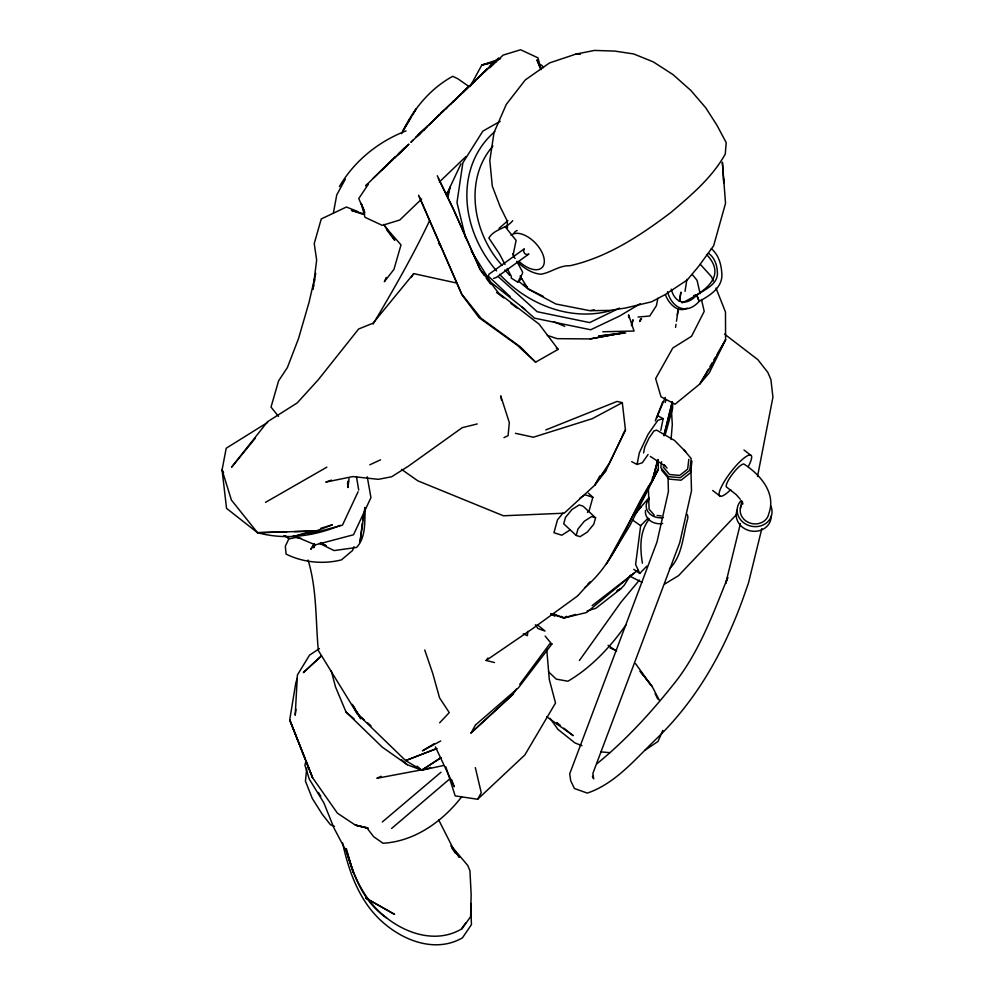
<?xml version="1.0" encoding="UTF-8"?>
<svg xmlns="http://www.w3.org/2000/svg" width="995" height="995" viewBox="0 0 995 995"><rect width="100%" height="100%" fill="white"/><g stroke="black" fill="none" stroke-linecap="round" stroke-linejoin="round"><path stroke-width="1.49" d="M672.657 403.025L672.595 408.46L665.095 435.176M365.339 507.985C364.307 521.38 366.421 536.765 356.583 547.449L334.096 550.571L319.432 543.345M652.434 477.712L652.235 480.796C628.604 515.335 617.87 560.459 584.575 587.746M348.412 481.418L347.927 487.538L349.034 478.645M671.065 439.467L672.297 424.616L671.438 409.704M527.76 631.402L527.4 635.656L523.258 633.877M306.746 768.227L305.44 781.174L312.306 798.475L322.355 814.407L330.477 824.743L334.457 826.36M661.526 461.755L660.817 467.575L668.317 476.58L680.319 477.687L689.796 470.249L691.202 458.608L683.702 449.591M688.838 459.304L687.657 469.13L679.647 475.423L669.511 474.491L663.18 466.879M691.935 461.12L690.542 472.762L681.065 480.212L669.063 479.105L661.563 470.088M295.95 709.286L295.204 715.218L297.405 674.971L309.544 655.145L319.432 648.578M362.367 523.022L359.954 542.499L364.916 507.438M362.74 520.024L363.299 515.522M648.118 518.146L640.656 525.683L635.606 564.463L639.76 573.418L646.812 566.155M685.045 291.336L686.873 279.334M675.543 327.367L676.015 324.308M676.476 321.236L678.341 308.985M679.51 301.323L680.903 292.132L679.436 301.261M677.234 314.967L678.217 308.873M347.479 484.13L347.964 481.232M333.412 212.905L336.758 194.871L345.315 179.249M313.823 284.918L313.002 289.259L316.659 260.031L314.233 243.564L321.261 218.937L346.409 207.022L357.765 211.5M314.37 282.02L314.917 279.122M740.355 508.408L741.723 501.368M757.506 476.53L772.928 397.179L770.901 379.568L767.817 372.379L757.817 359.618L724.522 334.084M631.738 461.692L637.036 464.441L639.375 452.713L647.994 434.429L657.844 420.313L663.143 418.609L660.804 430.337M643.591 452.924L644.76 447.091L649.051 437.999L653.951 430.959L656.588 430.126L674.585 440.499L685.916 452.028M657.919 298.239L656.389 305.726L649.71 316.037L638.044 317.032M314.544 543.942L313.748 547.81L314.768 545.322M448.173 196.202L450.051 187.11L460.996 163.752M315.751 273.351L309.01 302.468L298.5 338.623L287.406 367.528L278.6 380.836L271.013 407.092L278.5 416.358M305.888 761.038L304.918 765.192L309.296 779.135L323.835 802.816L334.084 828.288L347.827 854.27L353.237 872.366L345.899 849.63M658.242 459.566L652.235 480.796L658.367 469.23L658.168 460.076M664.013 435.86L672.321 401.781L663.976 434.765M740.417 523.569L725.741 583.344L727.743 577.672M761.847 528.569L748.414 583.219L745.914 590.321C727.146 645.146 699.746 696.475 658.043 737.22C636.477 757.605 616.291 783.264 587.299 793.102L574.463 788.525L570.695 780.789L569.725 773.799L656.949 542.126L668.416 491.58L668.031 476.754M631.539 325.701L633.019 319.768L631.402 324.855M657.546 460.237L652.994 478.209L658.006 460.399M576.192 535.434L577.971 529.017L584.376 521.193L591.664 516.542L595.57 517.798L593.791 524.216L587.386 532.026L580.097 536.678L576.192 535.434L563.717 523.818L565.496 517.4L571.901 509.577L579.189 504.925L583.082 506.181L595.57 517.798M588.418 493.147L592.858 497.276L589.301 510.174L587.46 512.413M447.427 195.94L450.051 187.11L446.481 195.231M297.294 678.068L295.739 683.179L289.719 719.932L312.542 777.63L337.38 813.151L355.339 825.104L367.093 828.139L373.66 836.72L383.05 843.25C414.691 841.434 442.75 821.348 461.63 796.858M665.108 402.478L666.053 399.58M640.631 318.674L639.648 321.497L641.588 318.848M656.339 418.174L662.794 401.669M354.058 546.678L352.491 550.546L341.509 559.849C323.238 564.538 302.766 562.424 286.087 554.103L285.329 546.218L288.799 538.979L295.627 537.487L301.112 538.357M727.656 577.685C713.378 612.995 700.119 649.499 676.849 680.132C652.994 710.529 626.838 739.397 596.813 763.837M655.307 420.91L665.269 397.415M662.807 730.405L658.018 741.424L645.021 750.255M386.247 277.468L384.356 281.709L393.921 269.434L401.01 244.882L385.04 226.698M373.113 324.071C393.025 290.391 412.763 256.287 429.541 220.766M358.088 491.766L342.442 525.173L308.189 534.377M401.545 469.391L417.813 480.821L503.408 515.783L564.215 513.196L594.699 485.262L605.669 471.058L625.457 429.952L622.31 402.664L617.074 401.42L545.832 429.927M401.594 133.678C412.614 110.035 429.616 88.916 452.75 76.304L457.899 78.792L468.782 86.403M658.367 469.23L629.673 525.932L606.353 564.041L658.367 469.23L642.21 499.913M470.038 86.602L481.816 65.061L500.51 58.755M445.884 766.946L455.175 795.888L477.625 799.259L481.244 792.716L475.324 767.63M507.164 268.501L511.393 276.51L511.231 278.078L517.698 282.157L522.462 273.563L522.537 271.933L517.101 261.934M599.948 475.809L594.699 485.262L609.5 462.886L625.457 429.952L622.46 435.35M475.411 725.044L471.12 732.855L513.146 694.174M708.415 369.232L699.833 383.971L675.058 404.231L660.979 396.781L655.643 378.585L672.794 348.014L691.575 336.26L704.211 311.36L701.475 299.532M709.982 366.558L712.321 362.528M713.888 359.854L715.442 357.18M717.009 354.494L725.591 339.755L725.479 312.044L716.002 288.065M649.387 518.93C639.337 531.454 639.996 548.282 642.397 563.207M411.333 116.888L402.751 131.315L416.01 109.027L412.888 114.263M630.581 575.122L624.275 585.197L620.669 588.928L595.769 608.331L587.087 610.967M314.084 544.203L310.826 549.29L313.835 544.601M516.48 689L512.86 694.46L470.859 733.091M411.171 277.456L413.696 273.625L456.904 283.09M339.419 186.6C354.282 160.904 378.535 141.514 406.06 130.867M368.374 184.212L358.76 198.54L364.817 212.457M579.401 660.506L620.992 602.199L639.437 580.085M400.786 151.924L407.042 145.743L397.764 154.909M648.081 454.504L642.335 462.737L637.036 464.441M626.154 624.673C610.457 646.899 591.54 667.371 567.909 681.227L556.28 679.137L548.519 671.799M494.49 662.546L486.132 660.456L487.923 657.969M446.195 194.187L448.907 190.468M519.776 684.336L549.762 643.84L551.777 644.151L545.136 636.054M465.685 923.049L461.058 929.268C436.668 943.359 407.291 934.218 386.533 917.838C364.481 900.985 352.603 875.463 346.521 848.971M461.68 929.268L470.623 916.644L471.157 894.592L469.951 870.824L467.749 865.463L451.009 845.663L459.379 857.317L454.939 851.123M492.923 146.041C463.26 180.045 473.396 233.887 502.052 265.317M552.051 643.84L518.395 687.843L475.66 724.845M669.411 568.941C682.719 555.62 682.781 535.646 687.744 518.631A23.967 7.077 -55 0 0 686.649 514.067M418.584 134.735L421.619 131.763M255.13 438.434L231.574 467.202L267.518 421.731L297.219 402.913L318.226 379.804L358.623 329.009L373.05 323.176L413.696 273.625M563.021 513.097L557.498 519.825L553.941 532.711L561.789 535.223L570.322 529.775M634.25 514.888L641.153 506.604M634.25 514.987L649.101 497.55M384.717 167.371L392.851 159.387L382.155 169.859L386.756 165.431M439.616 722.855L449.267 712.582L439.566 697.856L432.688 673.229L424.741 650.021M736.86 514.154L678.59 575.607L664.772 584.003M578.207 595.284L590.383 581.913L588.057 583.941M460.946 94.251L459.827 95.383L466.381 89.152M480.734 75.334L477.625 78.443L484.08 71.988M490.883 65.67L498.682 58.058L488.62 67.834M421.905 131.576L424.057 129.425M424.566 129.139L423.335 130.37L432.489 121.465L430.35 123.604M428.422 125.37L450.834 103.729M431.395 122.659L439.044 115.01M442.327 111.863L441.096 113.094L454.839 100.06L452.7 102.199M437.775 116.539L444.218 110.109M452.29 102.373L453.521 101.154M450.772 103.965L461.394 93.605M445.685 108.965L446.917 107.734M453.745 101.254L468.011 87.286L462.401 92.908L465.075 90.371M479.901 76.267L487.538 68.618L470.884 84.873L482.786 73.157M429.939 123.778L431.171 122.559M470.075 85.52L465.548 89.911M400.711 151.837L398.373 154.088L404.455 148.243M466.468 89.003L474.864 80.732L472.588 82.908M389.406 162.906L395.413 156.899L390.401 161.688M491.194 65.185L489.776 66.578L496.144 60.496L492.649 63.767M389.182 162.906L386.595 165.63M389.269 162.782L390.164 161.961M400.5 152.26L398.311 154.374M401.445 151.091L404.53 148.106M388.075 164.15L384.816 167.284M491.107 65.521L492.065 64.588L483.781 72.573L492.226 64.488M373.224 178.217L384.232 167.608L365.6 185.854L367.565 183.963M413.398 139.897L410.885 142.322L420.711 132.77M419.865 133.703L417.601 135.88L427.527 126.054L418.596 134.723M422.775 130.594L416.01 137.223L416.905 136.402M421.681 198.975L399.816 219.982L382.304 225.38L365.003 217.296L361.222 203.415L363.896 209.982M398.211 154.436L394.107 158.354L397.664 154.959M439.367 182.01L465.996 156.489M489.975 67.623L503.084 55.135L520.609 49.75L537.984 57.847L540.994 68.941M480.224 75.757L478.856 77.063M517.698 282.157L521.666 278.525M477.625 799.259L524.813 754.981L555.521 703.03L549.302 679.473L546.703 648.927M321.335 655.979L303.351 672.583L321.485 655.867M602.286 474.068L605.669 471.058M382.304 821.982L441.021 772.219M499.042 228.39L507.898 220.629M512.723 220.666C506.231 229.024 494.503 228.626 488.856 238.054L499.415 253.812L505.05 264.496M391.62 828.474L448.832 779.682M634.238 573.058L586.577 612.51L563.954 617.982L551.006 613.952M592.187 605.569L637.77 570.297M577.635 595.93L533.021 628.355L486.132 660.456M711.325 248.7C718.253 254.359 721.126 263.638 721.723 272.294C723.663 286.933 710.368 295.304 699.224 301.323L699.124 301.385C686.413 315.676 671.712 307.766 667.521 291.622M566.503 616.291L563.954 617.982L552.735 613.616M441.009 757.581L421.743 770.217L407.303 764.732L382.291 747.17L346.036 712.034L335.526 686.973L331.186 670.655M440.934 757.817L421.743 770.217L405.637 760.59L357.242 713.763L318.338 650.519C315.502 620.333 317.019 589.264 308.052 560.011M580.135 497.886L585.023 494.776L592.858 497.276M440.723 740.976L422.415 750.839L434.193 743.725M267.58 422.452L226.201 448.235L222.072 469.938L226.549 508.358L257.506 532.698C285.441 540.21 313.898 536.305 340.34 525.36M619.512 308.089L589.649 322.591L537.163 311.721L498.271 276.66M640.146 303.774L619.761 315.962L590.669 329.768L534.539 318.164L521.965 307.02M265.516 502.363L326.882 467.14M500.211 121.303L482.849 131.116L462.862 162.844L456.979 202.52L465.772 238.514M419.231 196.699L461.904 294.781L479.043 317.666L517.213 345.165L535.596 362.155L558.17 349.369L539.153 324.208L498.594 293.052L479.951 268.924L452.725 207.905L437.253 175.729M622.31 402.664L592.261 418.684L533.407 437.215L515.435 433.31M616.664 591.055L620.669 588.928L617.795 590.072M381.023 776.287L376.856 778.301L427.825 768.662L430.611 767.431M503.992 437.613L508.084 435.698L509.316 422.552L500.721 395.861L501.542 400.288M369.792 464.814L380.55 459.827M682.072 302.878C702.333 292.928 728.551 277.394 706.587 254.571M687.135 308.089C677.719 313.512 668.578 303.301 665.568 295.08M435.785 748.899L405.637 760.59L437.079 748.476M331.422 480.137L325.788 482.115L352.715 476.568L378.336 479.329L391.669 476.754L408.186 466.319L462.19 427.688L477.214 423.945M493.508 278.426L496.343 277.443L528.88 254.023L526.728 254.67L524.514 253.414L523.519 250.976L524.328 248.8L488.955 274.247L488.284 276.162L510.099 296.51M516.728 261.25C523.32 267.717 531.454 273.401 540.894 274.234C550.857 272.642 559.215 265.304 570.011 265.727C607.684 257.245 640.618 235.38 670.991 212.395C691.226 195.169 712.159 177.595 725.268 154.038L726.213 142.658L716.935 125.246L705.766 107.833L690.853 90.458L673.043 74.625L653.267 61.877L633.691 53.954L614.773 51.081L594.425 50.422L575.806 54.14L549.576 62.909L525.273 79.936L506.318 104.363L494.042 132.472L489.814 160.556L492.289 186.115L500.124 206.649L507.214 220.94L507.462 227.805M309.171 531.84L294.682 536.23L316.136 530.957L332.355 524.813L320.763 528.32M575.52 614.475L563.954 617.982L561.367 616.365M490.647 62.797L481.816 65.061L496.331 61.64M443.559 765.478L421.743 770.217L417.129 766.187M594.289 309.831L589.911 310.701L555.869 304.01L528.258 289.135L520.124 275.901M625.731 332.977L598.617 336.099L623.666 332.74L590.222 338.909L557.188 338.673L547.349 335.39M590.222 338.909L623.666 332.74M223.576 472.613L222.072 469.938L231.4 500.05L257.506 532.698L286.821 531.827M294.532 531.604L316.136 530.957L257.506 532.698M591.204 310.676L609.562 310.415L625.482 308.027L651.551 301.821L665.431 294.445L687.184 280.005L698.465 266.573L713.664 245.715L725.529 203.328L722.37 162.148L723.775 182.881L723.527 178.714M602.821 331.77L634.051 331.036L628.579 314.83L628.691 317.616M575.806 54.14L580.433 54.203M600.769 751.872L609.873 752.68M657.048 515.46L661.24 515.92M368.337 828.151L355.339 825.104L367.018 827.778M538.842 64.426L541.802 65.247L543.481 67.722M364.854 214.099L351.446 210.368L363.063 214.373M610.184 648.006L616.514 650.506M550.757 614.338L555.048 615.88L550.757 614.164M581.963 745.728L574.824 742.855L557.934 729.335L550.024 718.353M553.494 321.596L564.725 326.335M293.289 535.596L315.291 544.887L353.524 534.763L370.948 497.637L367.254 476.779M642.148 582.411L629.773 576.155M320.763 543.046L326.173 545.757L320.825 542.81M543.457 296.522L527.151 288.239L518.768 281.324M657.844 415.86L663.143 418.609M650.357 456.431L664.797 465.847M283.973 535.546L288.824 538.208L285.229 535.733M286.15 536.504L288.824 538.208M556.317 348.138L558.17 349.369M633.753 569.351L639.76 573.418M616.527 651.252L608.082 645.295M546.802 716.761L573.207 735.653L563.792 728.178M632.347 519.887L640.656 525.683M523.693 284.209L527.313 286.946M496.567 292.43L503.781 297.94M511.007 303.45L517.027 308.04M743.986 450.014L750.479 455.001M712.669 490.485L720.256 496.306M556.727 723.44L559.153 725.33L556.926 723.265M525.447 309.768L490.958 282.393L471.319 251.038M556.727 722.569L560.26 725.367M708.502 253.29C714.311 257.295 716.91 264.483 717.333 271.287C718.95 284.01 705.318 289.197 696.798 295.055L696.699 295.117C686.426 306.584 674.784 303.4 671.252 289.172M537.25 624.661L545.036 631.066L537.909 628.541L535.36 624.773M346.036 712.034L354.282 719.124M401.408 759.67L407.303 764.732M364.145 719.82L357.242 713.763L352.305 704.361M367.603 722.843L371.06 725.865M386.595 917.937C362.765 901.52 353.337 875.028 345.638 848.536M535.596 362.155L520.074 346.646L481.082 318.288L461.742 294.072L418.634 195.169M700.269 264.272L711.549 276.772L713.216 281.013M504.875 269.919L509.714 275.391M505.373 226.997L516.106 240.404L513.072 255.242L515.087 258.501M654.262 515.149L649.088 509.204L648.342 486.729M664.113 464.69L667.048 468.073M692.184 274.396L697.047 280.304L700.107 293.612M740.292 499.279L736.225 494.652L726.86 487.276A14.465 3.259 -52.5 0 1 731.922 474.814A14.465 3.259 -52.5 0 1 743.874 464.031C760.08 474.491 776.448 492.948 768.824 513.619A14.465 12.848 11 0 1 750.852 523.32A14.465 12.848 11 0 1 741.138 505.846M659.536 700.654L652.148 686.45L640.059 671.239L643.777 675.916M645.631 678.254L652.148 686.45M386.433 229.509L394.754 240.342L383.933 224.385M635.482 663.541L650.407 684.249M451.904 848.213L455.561 853.212L438.584 819.693M438.484 243.203L441.158 246.897M484.441 275.64L480.112 269.633L453.894 210.057L438.347 178.428M486.169 278.028L490.498 284.035M318.375 792.48L320.8 796.236M357.081 711.947L360.762 718.788L353.125 705.517M592.386 776.249L593.642 778.824L592.896 773.351L679.759 542.598L691.488 490.908L690.903 468.272M655.12 693.565L657.757 699.037M435.4 746.909L454.23 786.759L451.556 779.607M541.18 69.625L536.939 59.887L540.671 69.09M305.129 758.874L289.719 719.932L312.542 777.63L306.273 761.76M699.224 301.323L696.798 295.055L693.851 295.639L696.699 295.117L699.124 301.385M741.835 501.853L742.693 504.191L742.307 501.256M342.591 842.889C349.307 873.896 360.911 905.189 386.607 925.437C407.602 942.352 437.464 952.24 462.439 937.85L471.431 924.616L470.734 903.472M356.459 476.555L358.697 490.075M771.15 516.156A17.524 15.559 11 0 1 750.926 530.994A17.524 15.559 11 0 1 737.171 509.937M770.901 506.082A17.524 15.559 11 0 1 763.563 524.775A17.524 15.559 11 0 1 741.399 520.708A17.524 15.559 11 0 1 741.039 500.622M730.765 489.652A25.708 5.796 -52.5 0 1 720.417 489.03A25.708 5.796 -52.5 0 1 743.713 458.297A25.708 5.796 -52.5 0 1 748.228 466.618M609.798 310.838A109.425 91.428 45.1 0 1 499.565 274.259M496.555 270.889A109.425 91.428 45.1 0 1 494.801 131.651M662.645 523.482A13.607 11.219 7.6 0 1 645.519 510.323M663.429 517.549A13.607 11.219 7.6 0 1 648.454 512.338A13.607 11.219 7.6 0 1 649.101 499.142M514.092 232.855A22.164 12.176 46.2 0 1 517.126 230.517M511.094 235.355A22.338 12.263 46.2 0 1 534.912 242.556A22.338 12.263 46.2 0 1 542.486 267.083A22.338 12.263 46.2 0 1 519.179 261.511M514.328 256.051A22.338 12.263 46.2 0 1 512.736 253.7M725.591 339.755L709.311 372.789L699.833 383.971L712.457 363.971L725.591 339.755M408.758 144.3L404.977 147.981L408.758 144.3M394.517 914.33L365.824 898.099L394.517 914.33"/></g></svg>
